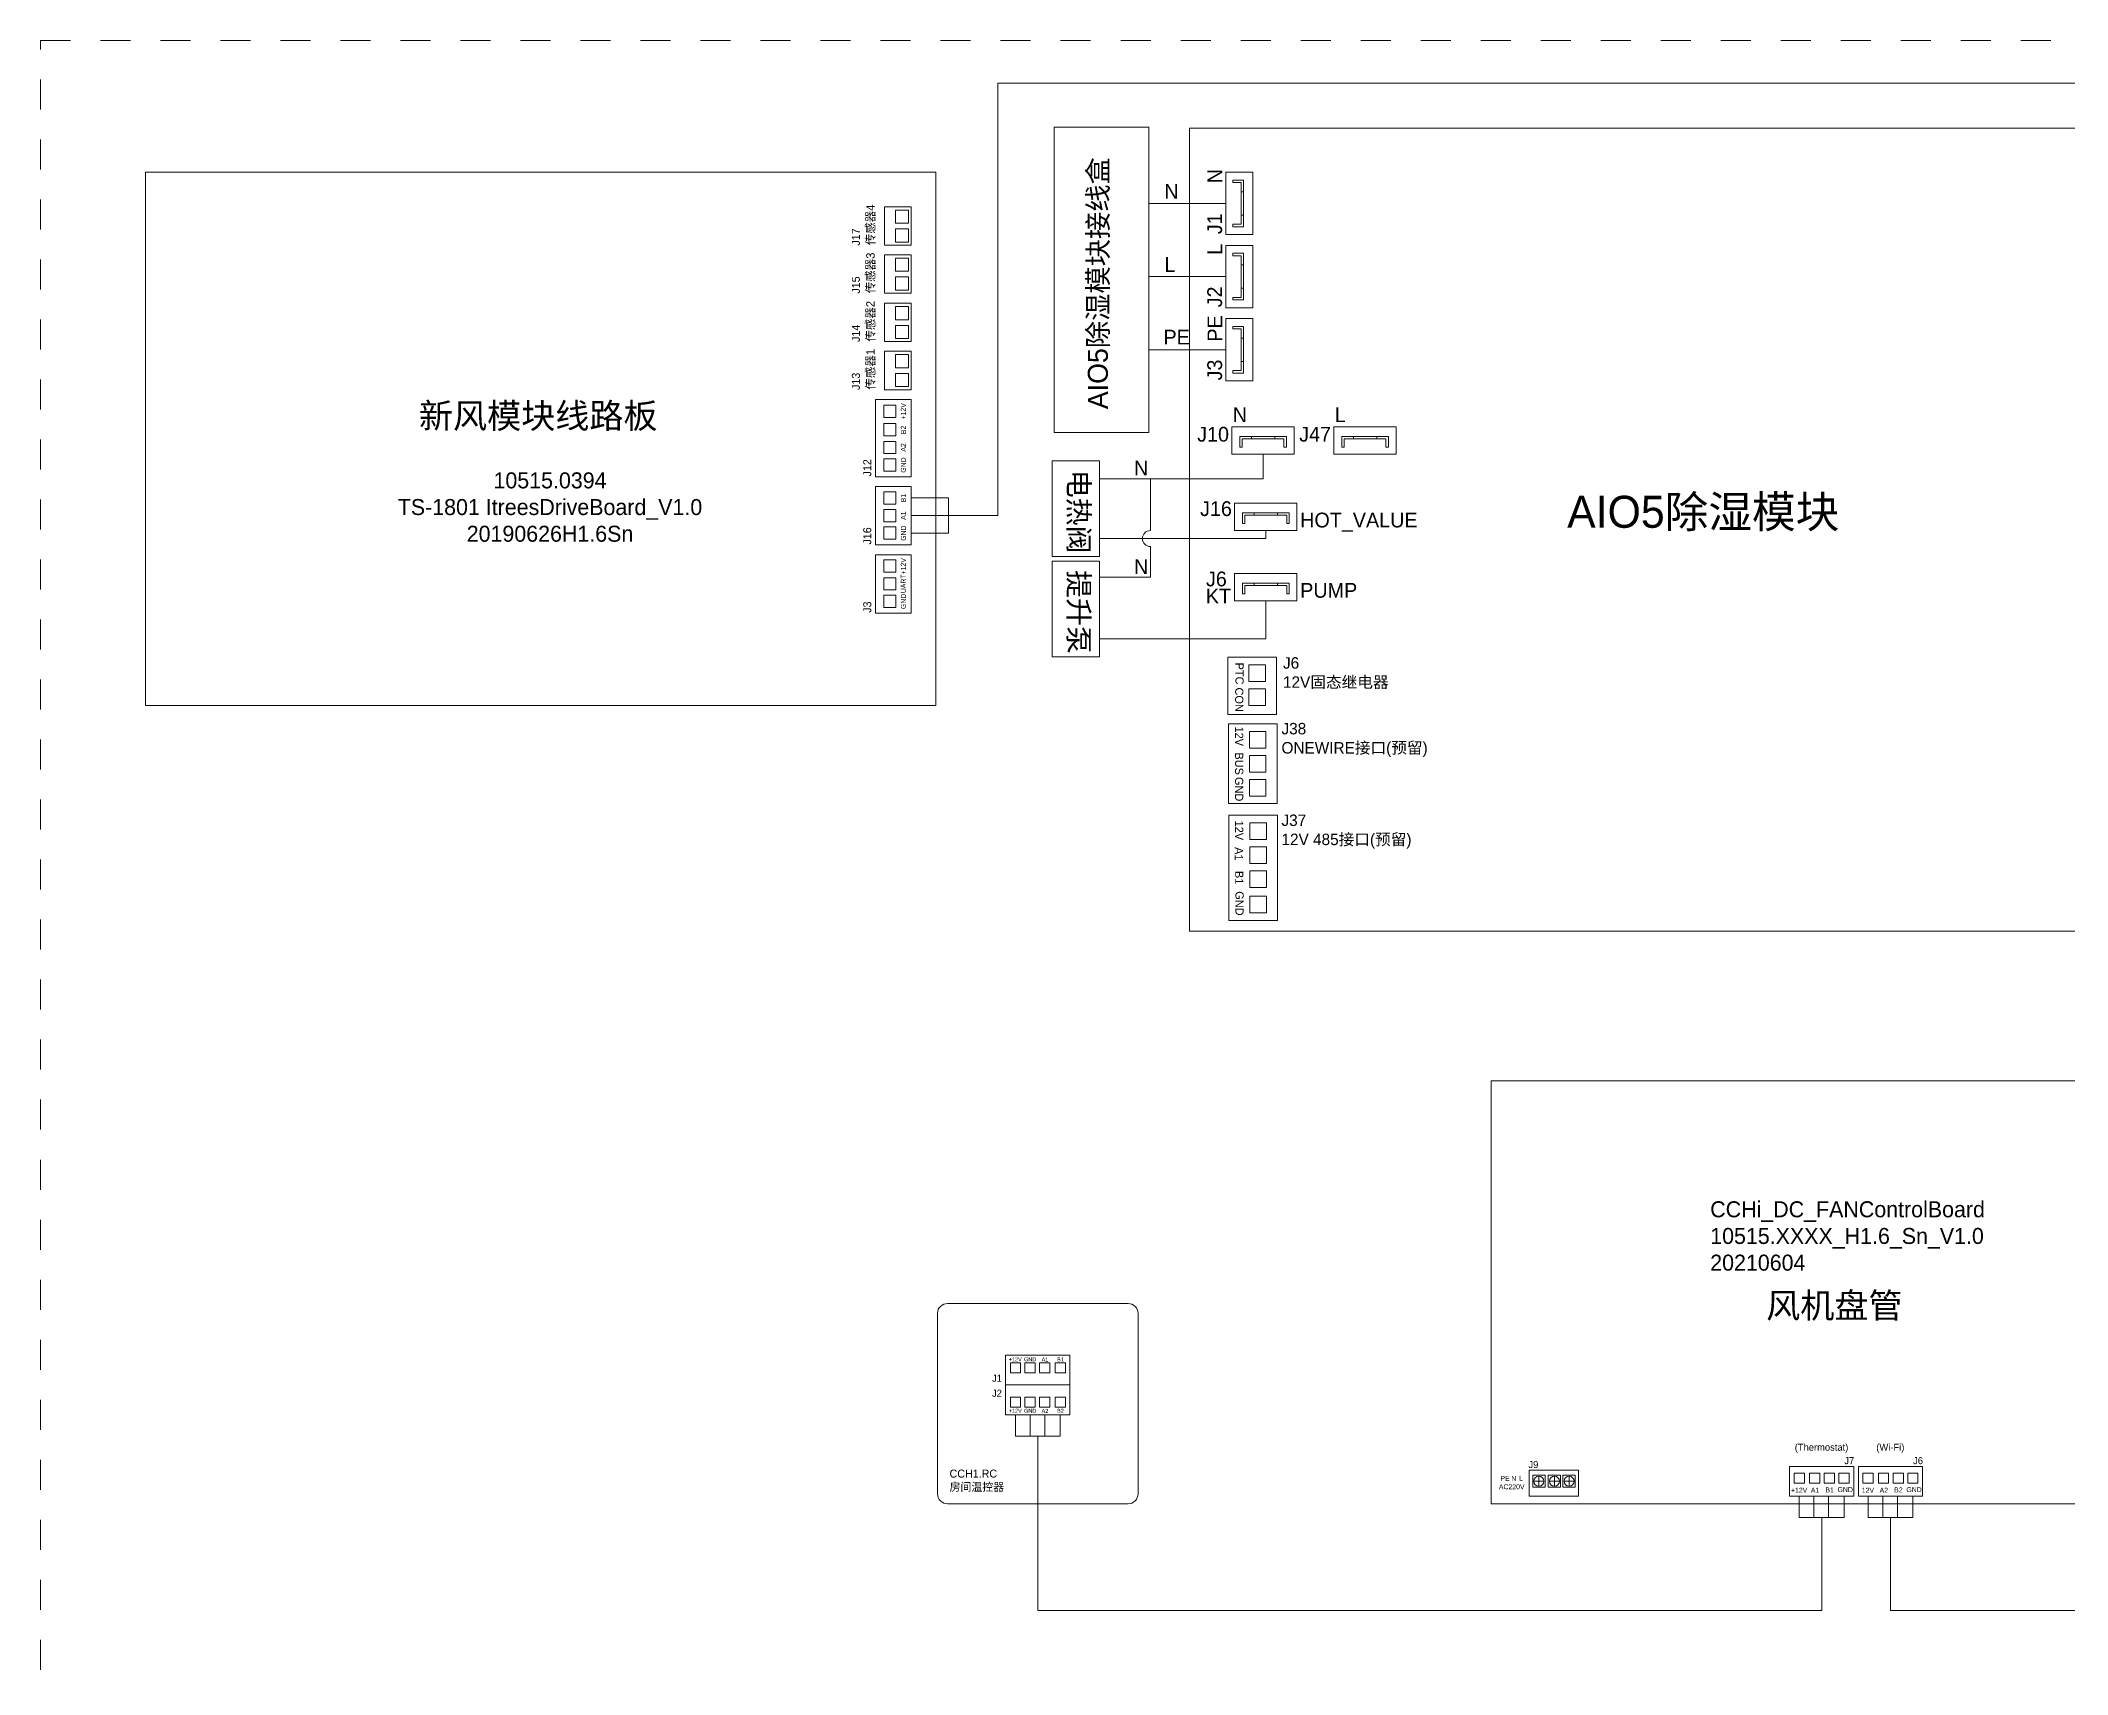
# Model space of a CAD drawing. Header units: millimetres. Extents: x 206 to 1899, y -454 to 296.
# Drawn here: x 474.3 to 676.9, y -270.3 to -106.9 of the extents above; entities that cross this region are included whole.
import ezdxf

# ---------------------------------------------------------------- set-up
doc = ezdxf.new("R2010")
doc.units = ezdxf.units.MM
doc.linetypes.add('HIDDEN', pattern=[0.2, 0.1, -0.1])
doc.layers.add('标注层', color=2, linetype='Continuous', lineweight=15)
doc.layers.add('细实线', color=7, linetype='Continuous', lineweight=15)
doc.styles.add('微软雅黑M', font='思源黑体M_1.ttf', dxfattribs={"height": 1})
doc.styles.add('长仿宋', font='', dxfattribs={"height": 3.5})
doc.styles.get('长仿宋').set_extended_font_data('仿宋_GB2312')

msp = doc.modelspace()

# ---------------------------------------------------------------- linework, layer by layer
at = {"color": 3, "lineweight": 9}
for p, q in [((589.13, -115.67), (589.13, -195.94)), ((685.65, -115.67), (589.13, -115.67)), ((589.13, -195.94), (685.65, -195.94))]:
    msp.add_line(p, q, dxfattribs=at)
at = {"lineweight": 9}
for p, q in [((592.77, -123.19), (585.09, -123.19)), ((592.77, -130.5), (585.09, -130.5)), ((592.77, -137.81), (585.09, -137.81)), ((596.5, -148.25), (596.5, -150.73)), ((596.5, -150.73), (580.16, -150.73)), ((585.23, -150.73), (585.23, -155.89)), ((596.77, -155.88), (596.77, -156.69)), ((596.77, -156.69), (580.16, -156.69)), ((585.23, -157.49), (585.23, -160.56)), ((580.16, -160.56), (585.23, -160.56)), ((596.77, -162.91), (596.77, -166.71)), ((596.77, -166.71), (580.16, -166.71)), ((623.56, -250.94), (624.58, -250.94)), ((624.07, -250.44), (624.07, -251.44)), ((625.12, -250.94), (626.13, -250.94)), ((625.63, -250.44), (625.63, -251.44)), ((626.59, -250.94), (627.6, -250.94)), ((627.1, -250.44), (627.1, -251.44)), ((650.12, -252.43), (650.12, -254.58)), ((651.58, -252.43), (651.58, -254.58)), ((653.05, -252.43), (653.05, -254.58)), ((654.6, -252.43), (654.6, -254.58)), ((657, -252.43), (657, -254.58)), ((658.46, -252.43), (658.46, -254.58)), ((659.93, -252.43), (659.93, -254.58)), ((661.48, -252.43), (661.48, -254.58)), ((650.12, -254.58), (654.6, -254.58)), ((657, -254.58), (661.48, -254.58))]:
    msp.add_line(p, q, dxfattribs=at)
for points in [[(628.05, -252.43), (623.1, -252.43), (623.1, -249.82), (628.05, -249.82)], [(624.69, -250.34), (623.46, -250.34), (623.46, -251.54), (624.69, -251.54)], [(626.24, -250.34), (625.02, -250.34), (625.02, -251.54), (626.24, -251.54)], [(627.71, -250.34), (626.48, -250.34), (626.48, -251.54), (627.71, -251.54)], [(655.57, -252.43), (649.14, -252.43), (649.14, -249.46), (655.57, -249.46)], [(650.63, -250.14), (649.6, -250.14), (649.6, -251.15), (650.63, -251.15)], [(652.17, -250.14), (651.15, -250.14), (651.15, -251.15), (652.17, -251.15)], [(653.64, -250.14), (652.62, -250.14), (652.62, -251.15), (653.64, -251.15)], [(655.1, -250.14), (654.08, -250.14), (654.08, -251.15), (655.1, -251.15)], [(662.45, -252.43), (656.02, -252.43), (656.02, -249.46), (662.45, -249.46)], [(657.5, -250.14), (656.48, -250.14), (656.48, -251.15), (657.5, -251.15)], [(659.05, -250.14), (658.03, -250.14), (658.03, -251.15), (659.05, -251.15)], [(660.52, -250.14), (659.5, -250.14), (659.5, -251.15), (660.52, -251.15)], [(661.98, -250.14), (660.96, -250.14), (660.96, -251.15), (661.98, -251.15)]]:
    msp.add_lwpolyline(points, close=True, dxfattribs=at)
for centre in [(624.07, -250.94), (625.63, -250.94), (627.1, -250.94)]:
    msp.add_circle(centre, 0.501, dxfattribs=at)
at = {"layer": '细实线', "lineweight": 9}
for p, q in [((569.98, -154.39), (569.98, -111.15)), ((569.98, -111.15), (717.96, -111.15)), ((593.46, -121.1), (593.46, -120.85)), ((593.46, -120.85), (594.54, -120.85)), ((593.99, -121.1), (593.46, -121.1)), ((594.3, -121.1), (593.99, -121.1)), ((594.3, -123.19), (594.3, -121.1)), ((594.54, -120.85), (594.54, -123.19)), ((594.54, -122.02), (594.3, -122.02)), ((594.3, -123.19), (594.3, -125.27)), ((594.54, -125.52), (594.54, -123.19)), ((593.99, -125.27), (593.46, -125.27)), ((593.46, -125.27), (593.46, -125.52)), ((593.46, -125.52), (594.54, -125.52)), ((594.3, -125.27), (593.99, -125.27)), ((594.54, -124.35), (594.3, -124.35)), ((593.46, -128.41), (593.46, -128.16)), ((593.46, -128.16), (594.54, -128.16)), ((593.99, -128.41), (593.46, -128.41)), ((594.3, -128.41), (593.99, -128.41)), ((594.3, -130.5), (594.3, -128.41)), ((594.54, -129.33), (594.3, -129.33)), ((594.54, -128.16), (594.54, -130.5)), ((594.3, -130.5), (594.3, -132.58)), ((594.54, -131.66), (594.3, -131.66)), ((594.54, -132.83), (594.54, -130.5)), ((593.99, -132.58), (593.46, -132.58)), ((593.46, -132.58), (593.46, -132.83)), ((593.46, -132.83), (594.54, -132.83)), ((594.3, -132.58), (593.99, -132.58)), ((593.46, -135.72), (593.46, -135.47)), ((593.46, -135.47), (594.54, -135.47)), ((593.99, -135.72), (593.46, -135.72)), ((594.3, -135.72), (593.99, -135.72)), ((594.3, -137.81), (594.3, -135.72)), ((594.54, -135.47), (594.54, -137.81)), ((594.54, -136.64), (594.3, -136.64)), ((594.3, -137.81), (594.3, -139.89)), ((594.54, -140.14), (594.54, -137.81)), ((594.54, -138.98), (594.3, -138.98)), ((593.99, -139.89), (593.46, -139.89)), ((593.46, -139.89), (593.46, -140.14)), ((593.46, -140.14), (594.54, -140.14)), ((594.3, -139.89), (593.99, -139.89)), ((594.17, -147.56), (594.17, -146.49)), ((594.17, -146.49), (596.5, -146.49)), ((594.41, -147.56), (594.17, -147.56)), ((596.5, -146.72), (594.41, -146.72)), ((594.41, -146.72), (594.41, -147.04)), ((594.41, -147.04), (594.41, -147.56)), ((595.33, -146.49), (595.33, -146.72)), ((598.84, -146.49), (596.5, -146.49)), ((596.5, -146.72), (598.59, -146.72)), ((597.67, -146.49), (597.67, -146.72)), ((598.59, -146.72), (598.59, -147.04)), ((598.59, -147.04), (598.59, -147.56)), ((598.59, -147.56), (598.84, -147.56)), ((598.84, -147.56), (598.84, -146.49)), ((604.36, -147.56), (604.36, -146.49)), ((604.36, -146.49), (606.7, -146.49)), ((604.61, -147.56), (604.36, -147.56)), ((606.7, -146.72), (604.61, -146.72)), ((604.61, -146.72), (604.61, -147.04)), ((604.61, -147.04), (604.61, -147.56)), ((605.53, -146.49), (605.53, -146.72)), ((609.03, -146.49), (606.7, -146.49)), ((606.7, -146.72), (608.79, -146.72)), ((607.87, -146.49), (607.87, -146.72)), ((608.79, -146.72), (608.79, -147.04)), ((608.79, -147.04), (608.79, -147.56)), ((608.79, -147.56), (609.03, -147.56)), ((609.03, -147.56), (609.03, -146.49)), ((561.32, -152.63), (565.03, -152.63)), ((565.03, -152.63), (565.03, -156.15)), ((561.32, -154.39), (569.98, -154.39)), ((594.44, -155.19), (594.44, -154.11)), ((594.44, -154.11), (596.77, -154.11)), ((594.69, -155.19), (594.44, -155.19)), ((596.77, -154.35), (594.69, -154.35)), ((594.69, -154.35), (594.69, -154.66)), ((594.69, -154.66), (594.69, -155.19)), ((595.61, -154.11), (595.61, -154.35)), ((599.11, -154.11), (596.77, -154.11)), ((596.77, -154.35), (598.86, -154.35)), ((597.94, -154.11), (597.94, -154.35)), ((598.86, -154.35), (598.86, -154.66)), ((598.86, -154.66), (598.86, -155.19)), ((598.86, -155.19), (599.11, -155.19)), ((599.11, -155.19), (599.11, -154.11)), ((561.32, -156.15), (565.03, -156.15)), ((594.44, -162.22), (594.44, -161.14)), ((594.44, -161.14), (596.77, -161.14)), ((596.77, -161.38), (594.69, -161.38)), ((594.69, -161.38), (594.69, -161.69)), ((594.69, -161.69), (594.69, -162.22)), ((595.61, -161.14), (595.61, -161.38)), ((599.11, -161.14), (596.77, -161.14)), ((596.77, -161.38), (598.86, -161.38)), ((597.94, -161.14), (597.94, -161.38)), ((598.86, -161.38), (598.86, -161.69)), ((598.86, -161.69), (598.86, -162.22)), ((599.11, -162.22), (599.11, -161.14)), ((594.69, -162.22), (594.44, -162.22)), ((598.86, -162.22), (599.11, -162.22)), ((571.74, -244.29), (571.74, -246.43)), ((573.2, -244.29), (573.2, -246.43)), ((574.67, -244.29), (574.67, -246.43)), ((576.22, -244.29), (576.22, -246.43)), ((571.74, -246.43), (576.22, -246.43)), ((573.98, -263.86), (573.98, -246.43)), ((652.36, -254.58), (652.36, -263.86)), ((659.24, -263.86), (659.24, -254.58)), ((652.36, -263.86), (573.98, -263.86)), ((717.96, -263.86), (659.24, -263.86))]:
    msp.add_line(p, q, dxfattribs=at)
at = {"layer": '细实线', "linetype": 'HIDDEN', "lineweight": 9, "ltscale": 30}
msp.add_lwpolyline([(474.26, -106.9), (721.34, -106.9), (721.34, -347.79), (474.26, -347.79)], close=True, dxfattribs=at)
at = {"layer": '细实线', "lineweight": 9}
for points in [[(575.6, -115.57), (585.09, -115.57), (585.09, -146.09), (575.6, -146.09)], [(595.49, -120.07), (595.49, -126.3), (592.77, -126.3), (592.77, -120.07)], [(558.63, -123.53), (558.63, -127.37), (561.32, -127.37), (561.32, -123.53)], [(559.75, -123.86), (559.75, -125.17), (561.03, -125.17), (561.03, -123.86)], [(559.75, -125.73), (559.75, -127.04), (561.03, -127.04), (561.03, -125.73)], [(595.49, -127.38), (595.49, -133.61), (592.77, -133.61), (592.77, -127.38)], [(558.63, -128.33), (558.63, -132.17), (561.32, -132.17), (561.32, -128.33)], [(559.75, -128.66), (559.75, -129.97), (561.03, -129.97), (561.03, -128.66)], [(559.75, -130.53), (559.75, -131.84), (561.03, -131.84), (561.03, -130.53)], [(558.63, -133.16), (558.63, -137), (561.32, -137), (561.32, -133.16)], [(559.75, -133.5), (559.75, -134.81), (561.03, -134.81), (561.03, -133.5)], [(559.75, -135.37), (559.75, -136.68), (561.03, -136.68), (561.03, -135.37)], [(595.49, -134.69), (595.49, -140.93), (592.77, -140.93), (592.77, -134.69)], [(558.63, -137.96), (558.63, -141.81), (561.32, -141.81), (561.32, -137.96)], [(559.75, -138.3), (559.75, -139.61), (561.03, -139.61), (561.03, -138.3)], [(559.75, -140.17), (559.75, -141.48), (561.03, -141.48), (561.03, -140.17)], [(557.75, -150.51), (557.75, -142.79), (561.32, -142.79), (561.32, -150.51)], [(558.58, -144.57), (558.58, -143.34), (559.78, -143.34), (559.78, -144.57)], [(558.58, -146.43), (558.58, -145.2), (559.78, -145.2), (559.78, -146.43)], [(593.38, -145.53), (599.62, -145.53), (599.62, -148.25), (593.38, -148.25)], [(603.58, -145.53), (609.82, -145.53), (609.82, -148.25), (603.58, -148.25)], [(558.58, -148.19), (558.58, -146.97), (559.78, -146.97), (559.78, -148.19)], [(558.58, -149.95), (558.58, -148.72), (559.78, -148.72), (559.78, -149.95)], [(580.16, -148.93), (580.16, -158.49), (575.42, -158.49), (575.42, -148.93)], [(557.75, -157.32), (557.75, -151.5), (561.32, -151.5), (561.32, -157.32)], [(558.58, -153.25), (558.58, -152.02), (559.78, -152.02), (559.78, -153.25)], [(558.58, -155.01), (558.58, -153.78), (559.78, -153.78), (559.78, -155.01)], [(593.65, -153.15), (599.89, -153.15), (599.89, -155.88), (593.65, -155.88)], [(558.58, -156.76), (558.58, -155.53), (559.78, -155.53), (559.78, -156.76)], [(557.75, -164.14), (557.75, -158.31), (561.32, -158.31), (561.32, -164.14)], [(558.58, -160.06), (558.58, -158.83), (559.78, -158.83), (559.78, -160.06)], [(580.16, -158.96), (580.16, -168.51), (575.42, -168.51), (575.42, -158.96)], [(558.58, -161.82), (558.58, -160.6), (559.78, -160.6), (559.78, -161.82)], [(593.65, -160.18), (599.89, -160.18), (599.89, -162.91), (593.65, -162.91)], [(558.58, -163.58), (558.58, -162.35), (559.78, -162.35), (559.78, -163.58)], [(597.85, -168.55), (597.85, -174.28), (592.98, -174.28), (592.98, -168.55)], [(596.73, -169.32), (596.73, -170.99), (595.08, -170.99), (595.08, -169.32)], [(596.73, -171.71), (596.73, -173.39), (595.08, -173.39), (595.08, -171.71)], [(597.91, -175.21), (597.91, -183.17), (593.04, -183.17), (593.04, -175.21)], [(596.79, -175.97), (596.79, -177.65), (595.14, -177.65), (595.14, -175.97)], [(596.79, -178.37), (596.79, -180.05), (595.14, -180.05), (595.14, -178.37)], [(596.79, -180.78), (596.79, -182.45), (595.14, -182.45), (595.14, -180.78)], [(597.95, -184.33), (597.95, -194.87), (593.08, -194.87), (593.08, -184.33)], [(596.83, -185.1), (596.83, -186.78), (595.19, -186.78), (595.19, -185.1)], [(596.83, -187.5), (596.83, -189.17), (595.19, -189.17), (595.19, -187.5)], [(596.83, -189.9), (596.83, -191.58), (595.19, -191.58), (595.19, -189.9)], [(596.83, -192.45), (596.83, -194.12), (595.19, -194.12), (595.19, -192.45)], [(570.76, -241.31), (577.19, -241.31), (577.19, -238.34), (570.76, -238.34)], [(571.23, -240.11), (572.25, -240.11), (572.25, -239.1), (571.23, -239.1)], [(572.69, -240.11), (573.71, -240.11), (573.71, -239.1), (572.69, -239.1)], [(574.15, -240.11), (575.18, -240.11), (575.18, -239.1), (574.15, -239.1)], [(575.7, -240.11), (576.73, -240.11), (576.73, -239.1), (575.7, -239.1)], [(570.76, -241.31), (577.19, -241.31), (577.19, -244.29), (570.76, -244.29)], [(571.23, -242.52), (572.25, -242.52), (572.25, -243.52), (571.23, -243.52)], [(572.69, -242.52), (573.71, -242.52), (573.71, -243.52), (572.69, -243.52)], [(574.15, -242.52), (575.18, -242.52), (575.18, -243.52), (574.15, -243.52)], [(575.7, -242.52), (576.73, -242.52), (576.73, -243.52), (575.7, -243.52)]]:
    msp.add_lwpolyline(points, close=True, dxfattribs=at)
at = {"layer": '细实线', "color": 3, "lineweight": 9}
for points in [[(484.74, -120.05), (563.77, -120.05), (563.77, -173.38), (484.74, -173.38)], [(619.31, -210.92), (687.63, -210.92), (687.63, -253.2), (619.31, -253.2)]]:
    msp.add_lwpolyline(points, close=True, dxfattribs=at)
msp.add_lwpolyline([(564.95, -233.17), (583, -233.17, -0.414214), (584, -234.17), (584, -252.2, -0.414214), (583, -253.2), (564.95, -253.2, -0.414214), (563.95, -252.2), (563.95, -234.17, -0.414214)], format="xyb", close=True, dxfattribs=at)
at = {"layer": '细实线', "lineweight": 9}
msp.add_arc((585.23, -156.69), 0.799, 90, 270, dxfattribs=at)

# ---------------------------------------------------------------- texts
at = {"layer": '标注层', "color": 0, "lineweight": 9}
for s, width, gutter_width, heights, insert, char_height, attachment_point, style in [('N', 6.679, 14.35, [0], (586.62, -121.24), 1.48, 1, '微软雅黑M'), ('L', 6.679, 14.35, [0], (586.64, -128.55), 1.48, 1, '微软雅黑M'), ('PE', 6.679, 14.35, [0], (586.54, -135.81), 1.476, 1, '微软雅黑M'), ('N', 13.358, 28.69, [0], (593.47, -143.57), 1.48, 1, '微软雅黑M'), ('L', 13.358, 28.69, [0], (603.67, -143.57), 1.48, 1, '微软雅黑M'), ('J10', 13.358, 28.69, [0], (589.91, -145.52), 1.476, 1, '微软雅黑M'), ('J47', 13.358, 28.69, [0], (600.11, -145.52), 1.476, 1, '微软雅黑M'), ('N', 6.679, 14.35, [0], (583.59, -148.89), 1.48, 1, '微软雅黑M'), ('{\\f思源黑体M|b0|i0|c134|p34;10515.0394\\PTS-1801 ItreesDriveBoard_V1.0\\P20190626H1.6Sn}', 83.0504, 17.5, [0], (525.2, -153.55), 1.6, 5, '长仿宋'), ('AIO5除湿模块', 43.3658, 14, [12.51], (640.51, -154.19), 3.2, 5, '微软雅黑M'), ('J16', 13.358, 28.69, [0], (590.2, -152.96), 1.476, 1, '微软雅黑M'), ('HOT_VALUE', 13.358, 28.69, [0], (600.21, -154.1), 1.476, 1, '微软雅黑M'), ('N', 6.679, 14.35, [0], (583.59, -158.75), 1.48, 1, '微软雅黑M'), ('J6', 13.358, 28.69, [0], (590.79, -159.99), 1.476, 1, '微软雅黑M'), ('KT', 13.358, 28.69, [0], (590.78, -161.7), 1.476, 1, '微软雅黑M'), ('PUMP', 13.358, 28.69, [0], (600.21, -161.13), 1.476, 1, '微软雅黑M'), ('J6\\P12V固态继电器', 13.358, 28.69, [0], (598.49, -168.55), 1.148, 1, '微软雅黑M'), ('J38\\PONEWIRE接口(预留)', 18.7815, 28.69, [0], (598.34, -175.12), 1.1477, 1, '微软雅黑M'), ('J37\\P12V 485接口(预留)', 17.7884, 28.69, [0], (598.34, -184.28), 1.1477, 1, '微软雅黑M'), ('{\\f思源黑体M|b0|i0|c134|p34;CCHi_DC_FANControlBoard\\P10515.XXXX_H1.6_Sn_V1.0\\P20210604}', 27.5999, 17.5, [0], (641.21, -226.43), 1.6, 4, '长仿宋'), ('{\\f思源黑体M|b0|i0|c134|p34;风机盘管}', 40.223, 17.5, [0], (653.62, -233.51), 2.5, 5, '长仿宋'), ('{\\f思源黑体M|b0|i0|c134|p34;+12V}', 1.8256, 17.5, [0], (571.72, -238.75), 0.4, 5, '长仿宋'), ('{\\f思源黑体M|b0|i0|c134|p34;GND}', 1.8256, 17.5, [0], (573.21, -238.75), 0.4, 5, '长仿宋'), ('{\\f思源黑体M|b0|i0|c134|p34;A1}', 1.8256, 17.5, [0], (574.69, -238.77), 0.4, 5, '长仿宋'), ('B1', 1.8256, 17.5, [0], (576.24, -238.76), 0.4, 5, '微软雅黑M'), ('J1', 1.4997, 17.5, [0], (569.89, -240.65), 0.7, 5, '微软雅黑M'), ('J2', 1.4997, 17.5, [0], (569.89, -242.15), 0.7, 5, '微软雅黑M'), ('{\\f思源黑体M|b0|i0|c134|p34;+12V}', 1.8256, 17.5, [0], (571.72, -243.89), 0.4, 5, '长仿宋'), ('{\\f思源黑体M|b0|i0|c134|p34;GND}', 1.8256, 17.5, [0], (573.21, -243.9), 0.4, 5, '长仿宋'), ('{\\f思源黑体M|b0|i0|c134|p34;A2}', 1.8256, 17.5, [0], (574.69, -243.91), 0.4, 5, '长仿宋'), ('B2', 1.8256, 17.5, [0], (576.24, -243.9), 0.4, 5, '微软雅黑M'), ('(Thermostat)', 6.4663, 17.5, [0], (652.34, -247.65), 0.7, 5, '微软雅黑M'), ('(Wi-Fi)', 6.4663, 17.5, [0], (659.22, -247.65), 0.7, 5, '微软雅黑M'), ('J9', 1.4997, 17.5, [0], (623.53, -249.28), 0.7, 5, '微软雅黑M'), ('J7', 1.4997, 17.5, [0], (655.11, -248.89), 0.7, 5, '微软雅黑M'), ('J6', 1.4997, 17.5, [0], (661.99, -248.89), 0.7, 5, '微软雅黑M'), ('{\\f思源黑体M|b0|i0|c134|p34;CCH1.RC\\P房间温控器}', 10.1657, 17.5, [0], (565.15, -250.89), 0.8, 4, '长仿宋'), ('AC220V', 1.8256, 17.5, [0], (621.36, -251.5), 0.5, 5, '微软雅黑M'), ('PE', 1.8256, 17.5, [0], (620.69, -250.66), 0.5, 5, '微软雅黑M'), ('N', 1.8256, 17.5, [0], (621.57, -250.66), 0.5, 5, '微软雅黑M'), ('L', 1.8256, 17.5, [0], (622.3, -250.63), 0.5, 5, '微软雅黑M'), ('{\\f思源黑体M|b0|i0|c134|p34;+12V}', 1.8256, 17.5, [0], (650.1, -251.84), 0.5, 5, '长仿宋'), ('{\\f思源黑体M|b0|i0|c134|p34;A1}', 1.8256, 17.5, [0], (651.69, -251.84), 0.5, 5, '长仿宋'), ('{\\f思源黑体M|b0|i0|c134|p34;B1}', 1.8256, 17.5, [0], (653.15, -251.81), 0.5, 5, '长仿宋'), ('GND', 1.8256, 17.5, [0], (654.71, -251.78), 0.5, 5, '微软雅黑M'), ('12V', 1.8256, 17.5, [0], (656.98, -251.84), 0.5, 5, '微软雅黑M'), ('A2', 1.8256, 17.5, [0], (658.57, -251.84), 0.5, 5, '微软雅黑M'), ('B2', 1.8256, 17.5, [0], (660.03, -251.81), 0.5, 5, '微软雅黑M'), ('GND', 1.8256, 17.5, [0], (661.59, -251.78), 0.5, 5, '微软雅黑M')]:
    msp.add_mtext_dynamic_manual_height_columns(s, width=width, gutter_width=gutter_width, heights=heights, dxfattribs=dict(at, insert=insert, char_height=char_height, attachment_point=attachment_point, style=style))
for s, width, gutter_width, insert, char_height, attachment_point, rotation, style in [('N', 13.358, 28.69, (592.42, -121.16), 1.48, 7, 90, '微软雅黑M'), ('{\\f思源黑体M|b0|i0|c134|p34;传感器4}', 9.7769, 21, (556.82, -127.35), 0.84, 1, 90, '长仿宋'), ('J1', 13.358, 28.69, (592.42, -126.26), 1.476, 7, 90, '微软雅黑M'), ('J17', 8.1474, 17.5, (555.38, -127.4), 0.8, 1, 90, '微软雅黑M'), ('L', 13.358, 28.69, (592.42, -128.32), 1.48, 7, 90, '微软雅黑M'), ('{\\f思源黑体M|b0|i0|c134|p34;传感器3}', 9.7769, 21, (556.82, -132.16), 0.84, 1, 90, '长仿宋'), ('J15', 8.1474, 17.5, (555.38, -132.2), 0.8, 1, 90, '微软雅黑M'), ('J2', 13.358, 28.69, (592.42, -133.57), 1.476, 7, 90, '微软雅黑M'), ('{\\f思源黑体M|b0|i0|c134|p34;传感器2}', 9.7769, 21, (556.82, -136.99), 0.84, 1, 90, '长仿宋'), ('J14', 8.1474, 17.5, (555.38, -137.03), 0.8, 1, 90, '微软雅黑M'), ('PE', 13.358, 28.69, (592.42, -137), 1.476, 7, 90, '微软雅黑M'), ('{\\f思源黑体M|b0|i0|c134|p34;传感器1}', 9.7769, 21, (556.82, -141.79), 0.84, 1, 90, '长仿宋'), ('J3', 13.358, 28.69, (592.42, -140.88), 1.476, 7, 90, '微软雅黑M'), ('J13', 8.1474, 17.5, (555.38, -141.83), 0.8, 1, 90, '微软雅黑M'), ('{\\f思源黑体M|b0|i0|c134|p34;+12V}', 2.1907, 21, (560.53, -143.96), 0.5, 5, 90, '长仿宋'), ('{\\f思源黑体M|b0|i0|c134|p34;B2}', 2.1907, 21, (560.53, -145.82), 0.5, 5, 90, '长仿宋'), ('{\\f思源黑体M|b0|i0|c134|p34;A2}', 2.1907, 21, (560.53, -147.58), 0.5, 5, 90, '长仿宋'), ('J12', 8.1474, 17.5, (556.52, -150.48), 0.8, 1, 90, '微软雅黑M'), ('{\\f思源黑体M|b0|i0|c134|p34;GND}', 2.1907, 21, (560.54, -149.34), 0.5, 5, 90, '长仿宋'), ('电热阀', 26.7161, 57.38, (579.1, -149.81), 2.049, 1, 270, '微软雅黑M'), ('{\\f思源黑体M|b0|i0|c134|p34;B1}', 2.1907, 21, (560.53, -152.64), 0.5, 5, 90, '长仿宋'), ('{\\f思源黑体M|b0|i0|c134|p34;A1}', 2.1907, 21, (560.53, -154.4), 0.5, 5, 90, '长仿宋'), ('J16', 8.1474, 17.5, (556.52, -157.29), 0.8, 1, 90, '微软雅黑M'), ('{\\f思源黑体M|b0|i0|c134|p34;GND}', 2.1907, 21, (560.54, -156.15), 0.5, 5, 90, '长仿宋'), ('{\\f思源黑体M|b0|i0|c134|p34;+12V}', 2.1907, 21, (560.53, -159.45), 0.5, 5, 90, '长仿宋'), ('提升泵', 26.7161, 57.38, (579.1, -159.84), 2.049, 1, 270, '微软雅黑M'), ('{\\f思源黑体M|b0|i0|c134|p34;UART}', 2.1907, 21, (560.53, -161.21), 0.5, 5, 90, '长仿宋'), ('J3', 8.1474, 17.5, (556.52, -164.11), 0.8, 1, 90, '微软雅黑M'), ('{\\f思源黑体M|b0|i0|c134|p34;GND}', 2.1907, 21, (560.54, -162.97), 0.5, 5, 90, '长仿宋'), ('PTC', 2.9931, 28.69, (594.56, -169.09), 0.82, 1, 270, '微软雅黑M'), ('CON', 2.9931, 28.69, (594.53, -171.58), 0.82, 1, 270, '微软雅黑M'), ('12V', 2.9931, 28.69, (594.52, -175.48), 0.82, 1, 270, '微软雅黑M'), ('BUS', 2.9931, 28.69, (594.52, -178.07), 0.82, 1, 270, '微软雅黑M'), ('GND', 2.9931, 28.69, (594.52, -180.53), 0.82, 1, 270, '微软雅黑M'), ('12V', 2.9931, 28.69, (594.52, -184.89), 0.82, 1, 270, '微软雅黑M'), ('A1', 2.9931, 28.69, (594.49, -187.54), 0.82, 1, 270, '微软雅黑M'), ('B1', 2.9931, 28.69, (594.53, -189.92), 0.82, 1, 270, '微软雅黑M'), ('GND', 2.9931, 28.69, (594.56, -191.95), 0.82, 1, 270, '微软雅黑M')]:
    msp.add_mtext_dynamic_manual_height_columns(s, width=width, gutter_width=gutter_width, heights=[0], dxfattribs=dict(at, insert=insert, char_height=char_height, attachment_point=attachment_point, rotation=rotation, style=style))
at = {"layer": '标注层', "color": 0, "lineweight": 9, "insert": (524.02, -144.55), "char_height": 2.5, "width": 40.223, "attachment_point": 5, "style": '微软雅黑M'}
msp.add_mtext('新风模块线路板', dxfattribs=at)
at = {"layer": '细实线', "lineweight": 9, "insert": (578.98, -143.75), "char_height": 2, "attachment_point": 1, "rotation": 90, "style": '微软雅黑M'}
msp.add_mtext_dynamic_manual_height_columns('AIO5除湿模块接线盒', width=28.451, gutter_width=4, heights=[0], dxfattribs=at)

doc.saveas('drawing.dxf')
